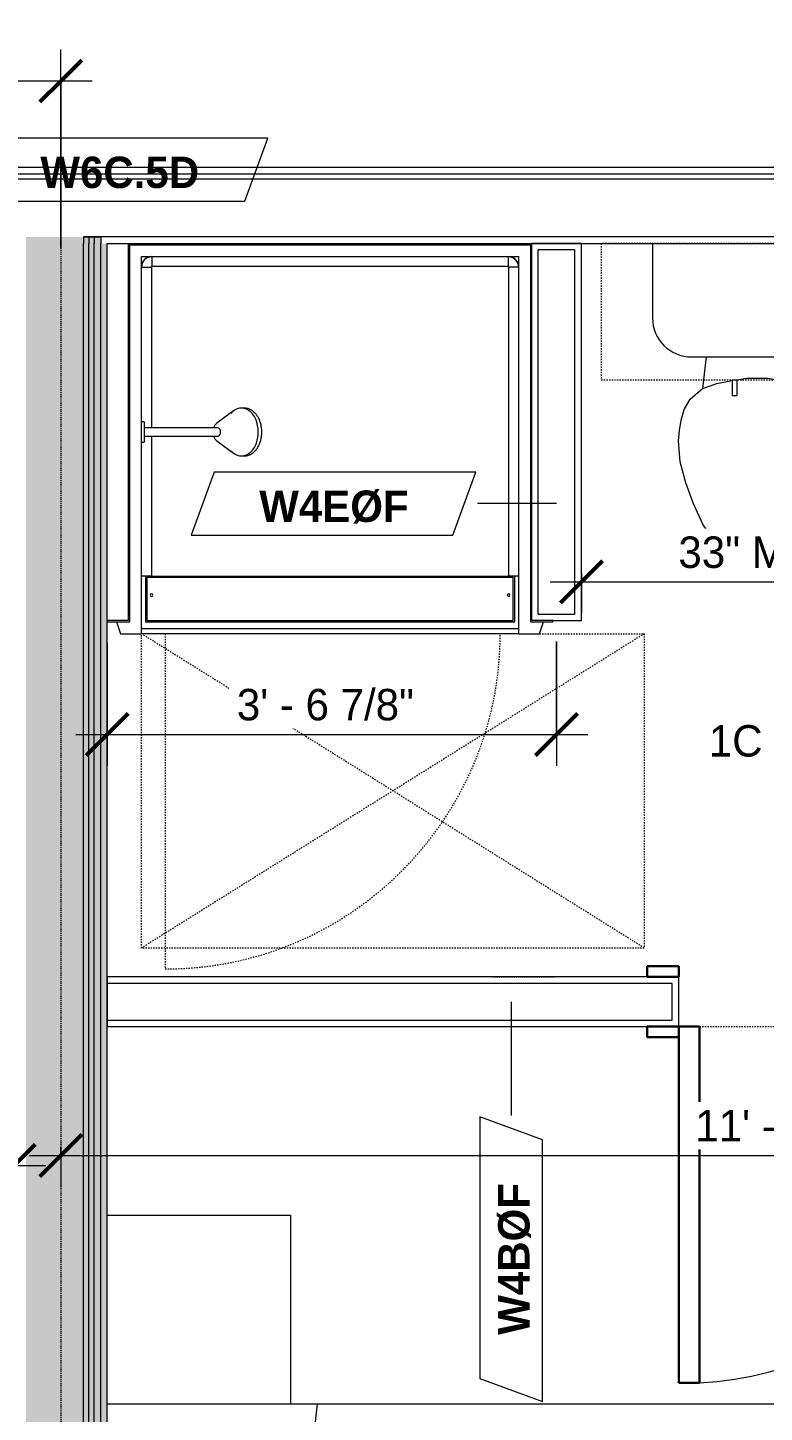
# Model space of a CAD drawing. Header units: inches. Extents: x -4010 to -1814, y 9846 to 12241.
# Drawn here: x -2919.5 to -2849.1, y 11529.1 to 11661.2 of the extents above; entities that cross this region are included whole.
import ezdxf

# ---------------------------------------------------------------- set-up
doc = ezdxf.new("R2010")
doc.units = ezdxf.units.IN
doc.header["$MEASUREMENT"] = 0
doc.linetypes.add('Dash', pattern=[0.25, 0.125, -0.125])
doc.linetypes.add('Dash 3_32_', pattern=[0.1875, 0.09375, -0.09375])
for name, color, linetype, lineweight in [('0-1', 7, 'Continuous', 5), ('A-ANNO-DIMS', 211, 'Continuous', 9), ('A-ANNO-DIMS-32', 211, 'Continuous', 9), ('A-DETL-1', 90, 'Dash 3_32_', 18), ('A-DOOR-3', 31, 'Continuous', 9), ('A-DOOR-4', 31, 'Continuous', 30), ('A-DOOR-FRAM-3', 31, 'Continuous', 30), ('A-GENM', 5, 'Continuous', 9), ('A-GENM-HDLN', 13, 'Dash', 9), ('A-WALL', 113, 'Continuous', 18), ('A-WALL-2', 250, 'Continuous', 18), ('A-WALL-3', 113, 'Continuous', 9), ('A-WALL-IDEN', 211, 'Continuous', 9), ('G-ANNO-SYMB-3', 111, 'Continuous', 9), ('I-FURN', 30, 'Continuous', 9), ('I-FURN-HDLN', 30, 'Dash', 9), ('I-WALL-2', 241, 'Continuous', 5), ('I-WALL-3', 7, 'Continuous', 9), ('I-WALL-4', 2, 'Continuous', 9), ('P-SANR-FIXT', 6, 'Continuous', 9), ('P-SANR-FIXT-HDLN', 131, 'Dash', 9), ('Q-CASE', 31, 'Continuous', 9), ('Q-CASE-1', 31, 'Dash', 9)]:
    doc.layers.add(name, color=color, linetype=linetype, lineweight=lineweight)
doc.styles.add('Century Gothic', font='ufonts.com_century-gothic.ttf', dxfattribs={"height": 3})
doc.styles.add('Century Gothic_B_1', font='GOTHICB.TTF', dxfattribs={"height": 3})
doc.dimstyles.new('OD_1__HACK_2', dxfattribs={"dimscale": 12, "dimtxt": 3.132505, "dimasz": 0.333333, "dimexe": 0.25, "dimexo": 0.166667, "dimgap": 0.041667, "dimtad": 1, "dimdec": 4, "dimrnd": 0.0625, "dimzin": 3, "dimdsep": 46, "dimlunit": 4, "dimtxsty": 'Century Gothic', "dimblk1": 'OBLIQUE', "dimblk2": 'OBLIQUE', "dimsah": 1, "dimcen": 0.09, "dimdle": 0.25, "dimazin": 0, "dimtfac": 1, "dimtdec": 4, "dimtix": 1, "dimtmove": 0, "dimatfit": 3, "dimfxl": 1, "dimtvp": 1, "dimtfill": 1, "dimfrac": 2, "dimtolj": 1, "dimtzin": 0, "dimarcsym": 2})
doc.dimstyles.new('OD_1__HACK_2_1', dxfattribs={"dimscale": 12, "dimtxt": 3.132505, "dimasz": 0.333333, "dimexe": 0.25, "dimexo": 0.166667, "dimgap": 0.041667, "dimtad": 1, "dimdec": 4, "dimrnd": 0.0625, "dimzin": 3, "dimdsep": 46, "dimlunit": 4, "dimtxsty": 'Century Gothic', "dimblk1": 'OBLIQUE', "dimblk2": 'OBLIQUE', "dimsah": 1, "dimcen": 0.09, "dimdle": 0.25, "dimazin": 0, "dimtfac": 1, "dimtdec": 4, "dimtix": 1, "dimtmove": 0, "dimatfit": 3, "dimfxl": 1, "dimtvp": 1, "dimtfill": 1, "dimfrac": 2, "dimtolj": 1, "dimtzin": 0, "dimarcsym": 2})

# ---------------------------------------------------------------- blocks, each defined once
blk = doc.blocks.new('CTR - 1st Phase - Common Walls_rvt-1-UNIT PLANS - 2ND _ 3RD FLOOR')
at = {"layer": 'I-WALL-2'}
for points in [[(-2914.14, 11255.64), (-2914.14, 11641.24), (-2919.64, 11641.24), (-2919.64, 11255.64)], [(-2914.14, 11255.64), (-2913.64, 11255.64), (-2913.64, 11641.24), (-2914.14, 11641.24), (-2914.14, 11268)], [(-2913.64, 11255.64), (-2913.14, 11255.64), (-2913.14, 11641.24), (-2913.64, 11641.24), (-2913.64, 11268)], [(-2912.51, 11255.64), (-2912.51, 11641.24), (-2913.14, 11641.24), (-2913.14, 11255.64)], [(-2912.51, 11255.64), (-2911.89, 11255.64), (-2911.89, 11640.61), (-2912.51, 11640.61), (-2912.51, 11268)]]:
    blk.add_hatch(color=256, dxfattribs=at).paths.add_polyline_path(points, flags=0)
at = {"layer": 'A-WALL-2'}
for p, q in [((-2784.7, 11647.24), (-3037.45, 11647.24)), ((-2784.7, 11646.74), (-3037.45, 11646.74)), ((-2914.14, 11641.24), (-2913.64, 11641.24)), ((-2914.14, 11641.24), (-2914.14, 11640.61)), ((-2913.64, 11641.24), (-2914.14, 11641.24)), ((-2914.14, 11255.64), (-2914.14, 11640.61)), ((-2913.64, 11641.24), (-2913.14, 11641.24)), ((-2913.64, 11641.24), (-2913.64, 11640.61)), ((-2913.14, 11641.24), (-2913.64, 11641.24)), ((-2913.64, 11255.64), (-2913.64, 11640.61)), ((-2913.14, 11641.24), (-2912.51, 11641.24)), ((-2913.14, 11641.24), (-2913.14, 11640.61)), ((-2912.51, 11641.24), (-2913.14, 11641.24)), ((-2913.14, 11255.64), (-2913.14, 11640.61)), ((-2912.51, 11641.24), (-2912.51, 11640.61)), ((-2784.7, 11641.24), (-2912.51, 11641.24)), ((-2912.51, 11255.64), (-2912.51, 11640.61))]:
    blk.add_line(p, q, dxfattribs=at)
at = {"layer": 'I-WALL-3'}
for p, q in [((-2784.7, 11647.86), (-3037.45, 11647.86)), ((-2911.89, 11604.62), (-2911.89, 11640.61)), ((-2911.89, 11640.61), (-2909.86, 11640.61)), ((-2871.36, 11640.61), (-2833.07, 11640.61)), ((-2911.89, 11255.64), (-2911.89, 11604.49))]:
    blk.add_line(p, q, dxfattribs=at)
blk = doc.blocks.new('SWING - SINGLE - FLUSH - 2-10 x 6-8 - PRIVACY-3199407-UNIT PLANS - 2ND _ 3RD FLOOR')
at = {"layer": 'A-DOOR-3'}
blk.add_arc((17, 2.37), 34.07, 93.3657, 180, dxfattribs=at)
at = {"layer": 'A-DOOR-4'}
for p, q in [((15, 2.37), (15, 36.38)), ((17, 36.38), (15, 36.38)), ((17, 2.37), (17, 36.38)), ((17, 2.37), (15, 2.37))]:
    blk.add_line(p, q, dxfattribs=at)
at = {"layer": 'A-DOOR-FRAM-3'}
for p, q in [((-17, 3.37), (-20, 3.37)), ((-20, 3.37), (-20, 2.37)), ((-17, 2.37), (-17, 3.37)), ((20, 3.37), (17, 3.37)), ((17, 3.37), (17, 2.37)), ((20, 2.37), (20, 3.37)), ((-20, 2.37), (-17, 2.37)), ((17, 2.37), (20, 2.37)), ((-17, -2.38), (-20, -2.38)), ((-20, -2.38), (-20, -3.38)), ((-17, -3.38), (-17, -2.38)), ((20, -2.38), (17, -2.38)), ((17, -2.38), (17, -3.38)), ((20, -3.38), (20, -2.38)), ((-20, -3.38), (-17, -3.38)), ((17, -3.38), (20, -3.38))]:
    blk.add_line(p, q, dxfattribs=at)
blk = doc.blocks.new('Bed-Standard - Queen 60_ x 79_-3761504-UNIT PLANS - 2ND _ 3RD FLOOR')
at = {"layer": 'I-FURN'}
for p, q in [((-19.31, 41.3), (40.69, 41.3)), ((-19.31, -37.2), (-19.31, 41.3)), ((40.69, 41.3), (40.69, -37.2)), ((40.69, -23.7), (-19.31, -17.13)), ((-16.31, -23.7), (37.69, -23.7)), ((-16.31, -35.7), (-16.31, -23.7)), ((37.69, -35.7), (37.69, -23.7)), ((-16.31, -35.7), (37.69, -35.7))]:
    blk.add_line(p, q, dxfattribs=at)
at = {"layer": 'I-FURN-HDLN'}
for p, q in [((-55.31, 77.3), (-7.94, 77.3)), ((-5.44, 77.3), (55.06, 77.3)), ((57.56, 77.3), (58.94, 77.3)), ((58.69, 77.3), (58.69, -37.2)), ((63.69, 77.3), (64.69, 77.3)), ((64.69, 77.3), (64.69, 75.61)), ((64.69, 68.86), (64.69, -13.39)), ((-55.31, 17.36), (-55.31, 51.36))]:
    blk.add_line(p, q, dxfattribs=at)
blk = doc.blocks.new('Toilet-Domestic-3D - Toilet-Domestic-3D-V40-UNIT PLANS - 2ND _ 3RD FLOOR')
at = {"layer": 'P-SANR-FIXT'}
for p, q in [((-1.87, 11.5), (-0.5, 12)), ((-0.5, 12), (0.5, 12)), ((0.5, 12), (1.87, 11.5)), ((-3.74, 10), (-2.74, 11)), ((-2.74, 11), (-1.87, 11.5)), ((1.87, 11.5), (2.74, 11)), ((2.74, 11), (3.74, 10)), ((-5.13, 8), (-3.74, 10)), ((3.74, 10), (5.13, 8)), ((-6.06, 6), (-5.13, 8)), ((5.13, 8), (6.06, 6)), ((-6.79, 4), (-6.06, 6)), ((6.06, 6), (6.79, 4)), ((-7.33, 1.99), (-6.79, 4)), ((6.79, 4), (7.33, 1.99)), ((-7.5, 0), (-7.33, 1.99)), ((7.33, 1.99), (7.5, 0)), ((-7.41, -1), (-7.5, 0)), ((-7.24, -2), (-7.41, -1)), ((7.41, -1), (7.24, -2)), ((7.5, 0), (7.41, -1)), ((-6.97, -3), (-7.24, -2)), ((7.24, -2), (6.97, -3)), ((-6.4, -4), (-6.97, -3)), ((6.97, -3), (6.4, -4)), ((-5.21, -5), (-6.4, -4)), ((-3.84, -5.5), (-5.21, -5)), ((-4.86, -8.02), (-5.21, -5)), ((5.21, -5), (3.84, -5.5)), ((4.86, -8.02), (5.21, -5)), ((6.4, -4), (5.21, -5)), ((-2.61, -5.72), (-3.84, -5.5)), ((-1, -6), (-2.13, -5.8)), ((1, -6), (-1, -6)), ((1.89, -5.84), (1, -6)), ((3.84, -5.5), (2.37, -5.76)), ((6.25, -8.02), (-6.25, -8.02)), ((-9.98, -11.75), (-9.98, -18.85)), ((9.98, -18.85), (9.98, -11.75))]:
    blk.add_line(p, q, dxfattribs=at)
for centre, start, end in [((-6.25, -11.75), 90, 180), ((6.25, -11.75), 0, 90)]:
    blk.add_arc(centre, 3.73, start, end, dxfattribs=at)
blk = doc.blocks.new('ADA Clearances - 30_x48_-1721104-UNIT PLANS - 2ND _ 3RD FLOOR')
at = {"layer": 'A-GENM-HDLN'}
for p, q in [((15, 24), (-15, -24)), ((-15, 24), (15, -24)), ((-15, 14), (-15, 24)), ((-15, 24), (15, 24)), ((15, 24), (15, -24)), ((15, -24), (-15, -24))]:
    blk.add_line(p, q, dxfattribs=at)
blk = doc.blocks.new('300 Series Wall Hung Cabinet_326 - 30_-2909952-UNIT PLANS - 2ND _ 3RD FLOOR')
at = {"layer": 'Q-CASE'}
for p, q in [((-2.5, -13.19), (-2.01, -13.19)), ((-2.5, -13.19), (-2.5, -14.69)), ((-2.01, -14.69), (-2.01, -13.19)), ((2, -13.19), (2.49, -13.19)), ((2, -13.19), (2, -14.69)), ((2.49, -14.69), (2.49, -13.19)), ((-2.5, -14.69), (-2.01, -14.69)), ((2, -14.69), (2.49, -14.69))]:
    blk.add_line(p, q, dxfattribs=at)
at = {"layer": 'Q-CASE-1'}
for p, q in [((15, -0.19), (-15, -0.19)), ((-15, -0.19), (-15, -13.19)), ((15, -13.19), (15, -0.19)), ((-15, -13.19), (15, -13.19))]:
    blk.add_line(p, q, dxfattribs=at)
blk = doc.blocks.new('4LBS24238A75FTB_V2 - 4LBS24238A75FTB_V2-V48-UNIT PLANS - 2ND _ 3RD FLOOR')
at = {"layer": 'P-SANR-FIXT'}
for p, q in [((-0.75, 37.75), (-1.13, 36.62)), ((1.25, 37.75), (-0.75, 37.75)), ((1.25, 37.75), (37.25, 37.75)), ((1.25, 37.25), (1.25, 37.75)), ((1.25, 1.75), (1.25, 37.75)), ((37.25, 37.25), (1.25, 37.25)), ((37.25, 37.75), (37.25, 37.25)), ((39.25, 37.75), (37.25, 37.75)), ((37.25, 37.75), (37.25, 19.48)), ((39.63, 36.62), (39.25, 37.75)), ((0.12, 36.62), (-2.02, 36.62)), ((-2.02, 36.62), (-2.02, 36.5)), ((-2.02, 36.5), (0, 36.5)), ((0, 0.5), (0, 36.5)), ((0.12, 0.63), (0.12, 36.62)), ((1.62, 36.62), (1.62, 32.27)), ((36.88, 36.62), (1.62, 36.62)), ((36.75, 36.5), (1.75, 36.5)), ((1.75, 36.5), (1.75, 32.38)), ((36.75, 32.38), (36.75, 36.5)), ((36.88, 32.27), (36.88, 36.62)), ((40.52, 36.62), (38.38, 36.62)), ((38.38, 36.62), (38.38, 0.63)), ((38.5, 36.5), (38.5, 0.5)), ((38.5, 36.5), (40.52, 36.5)), ((40.52, 36.5), (40.52, 36.62)), ((1.75, 32.38), (36.75, 32.38)), ((2.2, 2.75), (2.2, 32.27)), ((36.3, 32.27), (2.2, 32.27)), ((36.3, 18.89), (36.3, 32.27)), ((36.3, 2.75), (36.3, 18.11)), ((37.25, 17.52), (37.25, 1.75)), ((2.25, 2.7), (36.25, 2.7)), ((37.25, 1.75), (1.25, 1.75)), ((1.28, 2.51), (1.3, 2.43)), ((1.4, 2.23), (1.42, 2.2)), ((1.51, 2.08), (1.58, 2.01)), ((1.7, 1.92), (1.73, 1.9)), ((1.93, 1.8), (2.01, 1.78)), ((2.25, 1.75), (2.25, 1.77)), ((2.25, 1.77), (36.25, 1.77)), ((36.25, 1.75), (36.25, 1.77)), ((36.49, 1.78), (36.57, 1.8)), ((36.77, 1.9), (36.8, 1.92)), ((36.92, 2.01), (36.99, 2.08)), ((37.08, 2.2), (37.1, 2.23)), ((37.2, 2.43), (37.22, 2.51)), ((38.5, 0.5), (0, 0.5)), ((38.38, 0.63), (0.12, 0.63))]:
    blk.add_line(p, q, dxfattribs=at)
for centre, radius, start, end in [((2.2, 34.06), 0.125, 0, 180), ((2.2, 34.06), 0.125, 180, 0), ((36.3, 34.06), 0.125, 0, 180), ((36.3, 34.06), 0.125, 180, 0), ((2.25, 2.75), 1, 180, 270), ((36.25, 2.75), 1, 270, 0)]:
    blk.add_arc(centre, radius, start, end, dxfattribs=at)
for centre, major_axis, start_param, end_param in [((2.2, 32.28), (-0.95, 0), 0, 1.570796), ((36.3, 32.28), (0.95, 0), 4.712389, 6.283185)]:
    blk.add_ellipse(centre, major_axis=major_axis, ratio=0.019505, start_param=start_param, end_param=end_param, dxfattribs=at)
for points, knots in [([(1.25, 2.77), (1.25, 2.77), (1.27, 2.76), (1.4, 2.76), (1.64, 2.75), (1.95, 2.75), (2.12, 2.75), (2.2, 2.75)], [-1, -1, -1, -1, -0.833333, -0.666667, -0.333333, -0.166667, 0, 0, 0, 0]), ([(1.25, 2.77), (1.25, 2.7), (1.26, 2.57), (1.34, 2.32), (1.52, 2.04), (1.8, 1.86), (2.05, 1.78), (2.18, 1.77), (2.25, 1.77)], [-1, -1, -1, -1, -0.875, -0.75, -0.5, -0.25, -0.125, 0, 0, 0, 0]), ([(2.2, 2.75), (2.2, 2.74), (2.2, 2.74), (2.2, 2.73), (2.21, 2.72), (2.21, 2.72), (2.22, 2.71), (2.23, 2.71), (2.24, 2.7), (2.24, 2.7), (2.25, 2.7), (2.25, 2.7)], [-1, -1, -1, -1, -0.833333, -0.75, -0.666667, -0.583333, -0.416667, -0.291667, -0.208333, -0.083333, 0, 0, 0, 0]), ([(36.25, 1.77), (36.32, 1.77), (36.45, 1.78), (36.7, 1.86), (36.98, 2.04), (37.16, 2.32), (37.24, 2.57), (37.25, 2.7), (37.25, 2.77)], [-1, -1, -1, -1, -0.875, -0.75, -0.5, -0.25, -0.125, 0, 0, 0, 0]), ([(36.25, 2.7), (36.26, 2.7), (36.26, 2.7), (36.27, 2.7), (36.28, 2.71), (36.28, 2.71), (36.29, 2.72), (36.29, 2.73), (36.3, 2.74), (36.3, 2.74), (36.3, 2.75), (36.3, 2.75)], [-1, -1, -1, -1, -0.833333, -0.75, -0.666667, -0.583333, -0.416667, -0.291667, -0.208333, -0.083333, 0, 0, 0, 0]), ([(36.25, 1.8), (36.25, 1.82), (36.25, 1.91), (36.25, 2.14), (36.25, 2.45), (36.25, 2.62), (36.25, 2.7)], [-0.8333333, -0.8333333, -0.8333333, -0.8333333, -0.6666667, -0.3333333, -0.1666667, 0, 0, 0, 0]), ([(1.59, 2), (1.54, 2.04), (1.47, 2.12), (1.41, 2.21), (1.38, 2.25)], [0.4611793, 0.4611793, 0.4611793, 0.4611793, 0.5714286, 0.6665731, 0.6665731, 0.6665731, 0.6665731]), ([(2.25, 1.75), (2.17, 1.75), (2.03, 1.77), (1.86, 1.82), (1.77, 1.87), (1.75, 1.88)], [0, 0, 0, 0, 0.1428571, 0.2857143, 0.3333068, 0.3333068, 0.3333068, 0.3333068]), ([(36.75, 1.88), (36.7, 1.85), (36.59, 1.8), (36.42, 1.76), (36.31, 1.75), (36.25, 1.75)], [0.6666667, 0.6666667, 0.6666667, 0.6666667, 0.7857143, 0.8928571, 1, 1, 1, 1]), ([(37.01, 2.1), (36.97, 2.05), (36.89, 1.97), (36.79, 1.91), (36.75, 1.88)], [0.4475924, 0.4475924, 0.4475924, 0.4475924, 0.5714286, 0.6665731, 0.6665731, 0.6665731, 0.6665731]), ([(37.19, 2.42), (37.18, 2.38), (37.16, 2.33), (37.13, 2.27), (37.12, 2.25)], [0.2174647, 0.2174647, 0.2174647, 0.2174647, 0.2857143, 0.3333068, 0.3333068, 0.3333068, 0.3333068])]:
    blk.add_open_spline(points, degree=3, knots=knots, dxfattribs=at)
for points in [[(1.25, 2.71), (1.25, 2.72), (1.25, 2.74), (1.25, 2.75)], [(2.25, 1.8), (2.25, 1.82), (2.25, 1.88), (2.25, 2.03), (2.25, 2.22), (2.25, 2.45), (2.25, 2.62), (2.25, 2.7)], [(37.25, 2.77), (37.25, 2.77), (37.23, 2.76), (37.13, 2.76), (36.98, 2.76), (36.78, 2.75), (36.55, 2.75), (36.38, 2.75), (36.3, 2.75)], [(37.25, 2.75), (37.25, 2.72), (37.25, 2.7), (37.25, 2.67)], [(1.38, 2.25), (1.37, 2.27), (1.36, 2.3), (1.35, 2.32)], [(1.75, 1.88), (1.71, 1.91), (1.67, 1.94), (1.63, 1.97)], [(37.12, 2.25), (37.09, 2.21), (37.07, 2.18), (37.04, 2.14)]]:
    blk.add_open_spline(points, degree=3, dxfattribs=at)
at = {"layer": 'P-SANR-FIXT-HDLN'}
blk.add_line((35, 37.75), (35, 69.75), dxfattribs=at)
blk.add_arc((35, 37.75), 32, 90, 180, dxfattribs=at)
blk = doc.blocks.new('Shower Head - Shower Head-V81-UNIT PLANS - 2ND _ 3RD FLOOR')
at = {"layer": 'P-SANR-FIXT'}
for p, q in [((-0.98, 0), (-0.98, -0.26)), ((-0.98, 0), (0.98, 0)), ((0.98, -0.26), (0.98, 0)), ((0.98, -0.26), (-0.98, -0.26)), ((-0.39, -0.26), (-0.39, -1)), ((0.39, -1), (0.39, -0.26)), ((-0.39, -6.01), (-0.39, -7.27)), ((0.39, -7.27), (0.39, -6.01)), ((-0.84, -7.19), (-2.02, -8.78)), ((2.02, -8.78), (0.84, -7.19)), ((-2.28, -9.54), (-2.28, -9.81)), ((2.28, -9.81), (2.28, -9.54))]:
    blk.add_line(p, q, dxfattribs=at)
at = {"layer": 'P-SANR-FIXT', "flags": 128}
for points in [[(-0.39, -1), (-0.39, -1.29), (-0.39, -1.57), (-0.39, -1.85), (-0.39, -2.13), (-0.39, -2.41), (-0.39, -2.69), (-0.39, -2.96), (-0.39, -3.23), (-0.39, -3.5), (-0.39, -3.76), (-0.39, -4.02), (-0.39, -4.27), (-0.39, -4.52), (-0.39, -4.77), (-0.39, -5), (-0.39, -5.23), (-0.39, -5.46), (-0.39, -5.67), (-0.39, -5.88), (-0.39, -6.01)], [(0.39, -6.01), (0.39, -5.81), (0.39, -5.6), (0.39, -5.38), (0.39, -5.15), (0.39, -4.92), (0.39, -4.68), (0.39, -4.43), (0.39, -4.18), (0.39, -3.93), (0.39, -3.67), (0.39, -3.4), (0.39, -3.13), (0.39, -2.86), (0.39, -2.59), (0.39, -2.31), (0.39, -2.03), (0.39, -1.75), (0.39, -1.46), (0.39, -1.18), (0.39, -1)], [(-0.39, -6.87), (-0.43, -6.88), (-0.46, -6.9), (-0.49, -6.91), (-0.52, -6.93), (-0.55, -6.94), (-0.58, -6.96), (-0.61, -6.98), (-0.64, -7), (-0.67, -7.03), (-0.7, -7.05), (-0.73, -7.07), (-0.76, -7.1), (-0.78, -7.13), (-0.81, -7.16), (-0.83, -7.19), (-0.84, -7.19)], [(0.84, -7.19), (0.81, -7.16), (0.79, -7.13), (0.76, -7.1), (0.73, -7.08), (0.7, -7.05), (0.68, -7.03), (0.65, -7.01), (0.62, -6.98), (0.59, -6.97), (0.56, -6.95), (0.53, -6.93), (0.49, -6.91), (0.46, -6.9), (0.43, -6.89), (0.4, -6.87)], [(-2.28, -9.81), (-2.28, -9.88), (-2.28, -9.95), (-2.27, -10.02), (-2.25, -10.09), (-2.24, -10.16), (-2.21, -10.23), (-2.19, -10.3), (-2.16, -10.36), (-2.13, -10.43), (-2.09, -10.49), (-2.05, -10.55), (-2.01, -10.61), (-1.97, -10.67), (-1.92, -10.73), (-1.86, -10.79), (-1.81, -10.84), (-1.75, -10.89), (-1.69, -10.94), (-1.63, -10.99), (-1.57, -11.04), (-1.5, -11.08), (-1.43, -11.12), (-1.36, -11.16), (-1.28, -11.2), (-1.21, -11.24), (-1.13, -11.27), (-1.05, -11.3), (-0.97, -11.33), (-0.89, -11.36), (-0.81, -11.38), (-0.72, -11.4), (-0.64, -11.42), (-0.55, -11.44), (-0.47, -11.45), (-0.38, -11.46), (-0.29, -11.47), (-0.2, -11.48), (-0.11, -11.49), (-0.02, -11.49), (0, -11.49)], [(0, -11.49), (0.09, -11.49), (0.18, -11.48), (0.27, -11.48), (0.35, -11.47), (0.44, -11.46), (0.53, -11.44), (0.62, -11.43), (0.7, -11.41), (0.79, -11.39), (0.87, -11.36), (0.95, -11.34), (1.03, -11.31), (1.11, -11.28), (1.19, -11.25), (1.26, -11.21), (1.34, -11.17), (1.41, -11.13), (1.48, -11.09), (1.55, -11.05), (1.61, -11), (1.68, -10.95), (1.74, -10.9), (1.8, -10.85), (1.85, -10.8), (1.9, -10.74), (1.95, -10.69), (2, -10.63), (2.04, -10.57), (2.08, -10.51), (2.12, -10.44), (2.15, -10.38), (2.18, -10.31), (2.21, -10.25), (2.23, -10.18), (2.25, -10.11), (2.26, -10.04), (2.27, -9.97), (2.28, -9.9), (2.28, -9.83), (2.28, -9.81)]]:
    blk.add_lwpolyline(points, dxfattribs=at)
at = {"layer": 'P-SANR-FIXT'}
for centre, major_axis, start_param, end_param in [((0, -7.27), (0.394, 0), 3.141593, 3.551954), ((0, -7.27), (0.394, 0), 3.564437, 4.712389), ((0, -7.27), (-0.394, 0), 1.570796, 3.141593), ((0, -9.54), (2.28, 0), 2.468394, 4.712389), ((0, -9.54), (-2.28, 0), 1.570796, 3.814791)]:
    blk.add_ellipse(centre, major_axis=major_axis, ratio=0.707107, start_param=start_param, end_param=end_param, dxfattribs=at)
blk = doc.blocks.new('Table-Night Stand - 18_ x 18_ x 24_-V44-UNIT PLANS - 2ND _ 3RD FLOOR')
at = {"layer": 'I-FURN'}
for p, q in [((0.15, 0), (18.15, 0)), ((0.15, -17.5), (0.15, 0))]:
    blk.add_line(p, q, dxfattribs=at)
blk = doc.blocks.new('DIMBLOCK79-UNIT PLANS - 2ND _ 3RD FLOOR')
at = {"layer": 'A-ANNO-DIMS-32', "lineweight": 50}
for p, q in [((-2944.76, 11552.62), (-2942.76, 11554.62)), ((-2920.76, 11552.62), (-2918.76, 11554.62)), ((-2944.76, 11552.62), (-2946.76, 11550.62)), ((-2920.76, 11552.62), (-2922.76, 11550.62))]:
    blk.add_line(p, q, dxfattribs=at)
at = {"layer": 'A-ANNO-DIMS-32'}
for p, q in [((-2944.76, 11553.45), (-2944.76, 11549.62)), ((-2944.76, 11552.62), (-2944.76, 11553.45)), ((-2920.76, 11553.45), (-2920.76, 11549.62)), ((-2920.76, 11552.62), (-2920.76, 11553.45)), ((-2947.76, 11552.62), (-2917.76, 11552.62))]:
    blk.add_line(p, q, dxfattribs=at)
at = {"layer": 'A-ANNO-DIMS-32', "color": 0, "insert": (-2938.01, 11556.97), "char_height": 3, "width": 12.5897, "attachment_point": 1, "line_spacing_factor": 0.984502, "style": 'Century Gothic', "bg_fill": 3, "box_fill_scale": 1.25, "bg_fill_color": 256, "bg_fill_true_color": 13158600, "bg_fill_transparency": 0}
blk.add_mtext('2\' - 0"', dxfattribs=at)
blk = doc.blocks.new('_Oblique')
at = {"color": 0, "linetype": 'ByBlock', "lineweight": -2}
blk.add_line((-0.5, -0.5), (0.5, 0.5), dxfattribs=at)
blk = doc.blocks.new('DIMBLOCK183-UNIT PLANS - 2ND _ 3RD FLOOR')
at = {"layer": 'A-ANNO-DIMS-32', "lineweight": 50}
for p, q in [((-2916.32, 11553.56), (-2914.32, 11555.56)), ((-2782.32, 11553.56), (-2780.32, 11555.56)), ((-2916.32, 11553.56), (-2918.32, 11551.56)), ((-2782.32, 11553.56), (-2784.32, 11551.56))]:
    blk.add_line(p, q, dxfattribs=at)
at = {"layer": 'A-ANNO-DIMS-32'}
for p, q in [((-2916.32, 11554.39), (-2916.32, 11550.56)), ((-2916.32, 11553.56), (-2916.32, 11554.39)), ((-2782.32, 11554.39), (-2782.32, 11550.56)), ((-2782.32, 11553.56), (-2782.32, 11554.39)), ((-2919.32, 11553.56), (-2782.32, 11553.56))]:
    blk.add_line(p, q, dxfattribs=at)
at = {"layer": 'A-ANNO-DIMS-32', "color": 0, "insert": (-2855.74, 11557.91), "char_height": 3, "width": 15.394, "attachment_point": 1, "line_spacing_factor": 0.984502, "style": 'Century Gothic', "bg_fill": 3, "box_fill_scale": 1.25, "bg_fill_color": 256, "bg_fill_true_color": 13158600, "bg_fill_transparency": 0}
blk.add_mtext('11\' - 2"', dxfattribs=at)
blk = doc.blocks.new('DIMBLOCK266-UNIT PLANS - 2ND _ 3RD FLOOR')
at = {"layer": 'A-ANNO-DIMS-32'}
for p, q in [((-2993.32, 11643.23), (-2993.32, 11659.12)), ((-2916.32, 11640.23), (-2916.32, 11659.12)), ((-2913.32, 11656.12), (-2993.32, 11656.12)), ((-2993.32, 11656.12), (-2993.32, 11643.23)), ((-2916.32, 11656.12), (-2916.32, 11640.23))]:
    blk.add_line(p, q, dxfattribs=at)
at = {"layer": 'A-ANNO-DIMS-32', "lineweight": 50}
for p, q in [((-2993.32, 11656.12), (-2991.32, 11658.12)), ((-2916.32, 11656.12), (-2914.32, 11658.12)), ((-2993.32, 11656.12), (-2995.32, 11654.12)), ((-2916.32, 11656.12), (-2918.32, 11654.12))]:
    blk.add_line(p, q, dxfattribs=at)
at = {"layer": 'A-ANNO-DIMS-32', "color": 0, "insert": (-2960.07, 11660.46), "char_height": 3, "width": 12.5897, "attachment_point": 1, "line_spacing_factor": 0.984502, "style": 'Century Gothic', "bg_fill": 3, "box_fill_scale": 1.25, "bg_fill_color": 256, "bg_fill_true_color": 13158600, "bg_fill_transparency": 0}
blk.add_mtext('6\' - 5"', dxfattribs=at)
blk = doc.blocks.new('DIMBLOCK376-UNIT PLANS - 2ND _ 3RD FLOOR')
at = {"layer": 'A-ANNO-DIMS-32'}
for p, q in [((-2833.07, 11614.61), (-2833.07, 11605.31)), ((-2833.07, 11608.31), (-2833.07, 11614.61)), ((-2866.61, 11609.13), (-2866.61, 11605.31)), ((-2866.61, 11608.31), (-2866.61, 11609.13)), ((-2869.61, 11608.31), (-2830.07, 11608.31))]:
    blk.add_line(p, q, dxfattribs=at)
at = {"layer": 'A-ANNO-DIMS-32', "lineweight": 50}
for p, q in [((-2866.61, 11608.31), (-2864.61, 11610.31)), ((-2833.07, 11608.31), (-2831.07, 11610.31)), ((-2866.61, 11608.31), (-2868.61, 11606.31)), ((-2833.07, 11608.31), (-2835.07, 11606.31))]:
    blk.add_line(p, q, dxfattribs=at)
at = {"layer": 'A-ANNO-DIMS-32', "color": 0, "insert": (-2857.35, 11612.65), "char_height": 3, "width": 18.0194, "attachment_point": 1, "line_spacing_factor": 0.984502, "style": 'Century Gothic', "bg_fill": 3, "box_fill_scale": 1.25, "bg_fill_color": 256, "bg_fill_true_color": 13158600, "bg_fill_transparency": 0}
blk.add_mtext('33" MIN', dxfattribs=at)
blk = doc.blocks.new('DIMBLOCK396-UNIT PLANS - 2ND _ 3RD FLOOR')
at = {"layer": 'A-ANNO-DIMS-32'}
for p, q in [((-2911.89, 11602.49), (-2911.89, 11590.76)), ((-2911.89, 11593.76), (-2911.89, 11602.49)), ((-2868.99, 11602.62), (-2868.99, 11590.76)), ((-2868.99, 11593.76), (-2868.99, 11602.62)), ((-2914.89, 11593.76), (-2865.99, 11593.76))]:
    blk.add_line(p, q, dxfattribs=at)
at = {"layer": 'A-ANNO-DIMS-32', "lineweight": 50}
for p, q in [((-2911.89, 11593.76), (-2909.89, 11595.76)), ((-2868.99, 11593.76), (-2866.99, 11595.76)), ((-2911.89, 11593.76), (-2913.89, 11591.76)), ((-2868.99, 11593.76), (-2870.99, 11591.76))]:
    blk.add_line(p, q, dxfattribs=at)
at = {"layer": 'A-ANNO-DIMS-32', "color": 0, "insert": (-2899.51, 11598.1), "char_height": 3, "width": 21.7784, "attachment_point": 1, "line_spacing_factor": 0.984502, "style": 'Century Gothic', "bg_fill": 3, "box_fill_scale": 1.25, "bg_fill_color": 256, "bg_fill_true_color": 13158600, "bg_fill_transparency": 0}
blk.add_mtext('3\' - 6 7/8"', dxfattribs=at)
blk = doc.blocks.new('Wall Tag - Arch Wall-3956453-UNIT PLANS - 2ND _ 3RD FLOOR')
at = {"layer": 'A-WALL-IDEN'}
for p, q in [((-0.3561, 0.0937), (-0.4244, -0.0937)), ((0.4244, 0.0937), (-0.3561, 0.0937)), ((0.3561, -0.0937), (0.4244, 0.0937)), ((-0.4244, -0.0937), (0.3561, -0.0937))]:
    blk.add_line(p, q, dxfattribs=at)

msp = doc.modelspace()

# ---------------------------------------------------------------- linework, layer by layer
at = {"layer": 'A-DETL-1'}
for p, q in [((-2916.32374, 11640.61899), (-2916.32374, 11286.61899)), ((-2782.68554, 11641.24399), (-2910.35818, 11641.24399)), ((-2916.32374, 11638.23481), (-2916.32374, 11512.23481)), ((-2875.06194, 11570.61899), (-2869.06194, 11570.61899))]:
    msp.add_line(p, q, dxfattribs=at)
at = {"layer": 'A-WALL'}
for p, q in [((-2870.73733, 11605.24399), (-2870.73733, 11639.99399)), ((-2867.23733, 11639.99399), (-2870.73733, 11639.99399)), ((-2867.23733, 11605.24399), (-2867.23733, 11639.99399)), ((-2870.73733, 11605.24399), (-2867.23733, 11605.24399)), ((-2857.94874, 11569.99399), (-2911.88624, 11569.99399)), ((-2857.94874, 11566.49399), (-2857.94874, 11569.99399)), ((-2911.88624, 11566.49399), (-2857.94874, 11566.49399))]:
    msp.add_line(p, q, dxfattribs=at)
at = {"layer": 'A-WALL-3'}
for p, q in [((-2857.32374, 11570.61899), (-2911.88624, 11570.61899)), ((-2911.88624, 11570.61899), (-2911.88624, 11565.86899)), ((-2857.32374, 11565.86899), (-2857.32374, 11570.61899)), ((-2911.88624, 11565.86899), (-2857.32374, 11565.86899))]:
    msp.add_line(p, q, dxfattribs=at)
at = {"layer": 'I-WALL-4'}
for p, q in [((-2866.61233, 11640.61899), (-2871.36233, 11640.61899)), ((-2866.61233, 11604.61899), (-2866.61233, 11640.61899)), ((-2869.33842, 11604.61899), (-2866.61233, 11604.61899))]:
    msp.add_line(p, q, dxfattribs=at)

# ---------------------------------------------------------------- block references
at = {"layer": '0-1'}
msp.add_blockref('CTR - 1st Phase - Common Walls_rvt-1-UNIT PLANS - 2ND _ 3RD FLOOR', (0, 0), dxfattribs=at)
at = {"layer": 'A-DOOR-3', "rotation": 180}
msp.add_blockref('SWING - SINGLE - FLUSH - 2-10 x 6-8 - PRIVACY-3199407-UNIT PLANS - 2ND _ 3RD FLOOR', (-2840.32374, 11568.24399), dxfattribs=at)
at = {"layer": 'A-GENM', "rotation": 269.9999999998787}
msp.add_blockref('ADA Clearances - 30_x48_-1721104-UNIT PLANS - 2ND _ 3RD FLOOR', (-2884.61233, 11588.36899), dxfattribs=at)
at = {"layer": 'A-WALL-IDEN', "xscale": 31.99999999999999, "yscale": 31.99999999999999, "zscale": 31.99999999999999}
msp.add_blockref('Wall Tag - Arch Wall-3956453-UNIT PLANS - 2ND _ 3RD FLOOR', (-2890.27658, 11615.78524), dxfattribs=at)
at = {"layer": 'I-FURN', "rotation": 269.9999999999716}
for name, p in [('Bed-Standard - Queen 60_ x 79_-3761504-UNIT PLANS - 2ND _ 3RD FLOOR', (-2874.68274, 11510.55751)), ('Table-Night Stand - 18_ x 18_ x 24_-V44-UNIT PLANS - 2ND _ 3RD FLOOR', (-2894.38765, 11548.01598))]:
    msp.add_blockref(name, p, dxfattribs=at)
at = {"layer": 'P-SANR-FIXT'}
for name, p, rotation in [('4LBS24238A75FTB_V2 - 4LBS24238A75FTB_V2-V48-UNIT PLANS - 2ND _ 3RD FLOOR', (-2871.36233, 11641.11899), 180), ('Toilet-Domestic-3D - Toilet-Domestic-3D-V40-UNIT PLANS - 2ND _ 3RD FLOOR', (-2849.84303, 11621.76317), 180), ('Shower Head - Shower Head-V81-UNIT PLANS - 2ND _ 3RD FLOOR', (-2908.61233, 11622.61899), 90.00000000008045)]:
    msp.add_blockref(name, p, dxfattribs=dict(at, rotation=rotation))
at = {"layer": 'Q-CASE'}
msp.add_blockref('300 Series Wall Hung Cabinet_326 - 30_-2909952-UNIT PLANS - 2ND _ 3RD FLOOR', (-2849.71803, 11640.8019), dxfattribs=at)

# ---------------------------------------------------------------- texts
at = {"layer": 'A-WALL-IDEN', "insert": (-2897.37282, 11617.03277), "char_height": 3, "width": 17.069, "attachment_point": 1, "style": 'Century Gothic_B_1'}
msp.add_mtext('W4EØF', dxfattribs=at)
at = {"layer": 'G-ANNO-SYMB-3', "insert": (-2854.44581, 11594.64434), "char_height": 3, "width": 6.969, "attachment_point": 1, "style": 'Century Gothic'}
msp.add_mtext('1C', dxfattribs=at)

# ---------------------------------------------------------------- next in the draw order: dimensions: what is measured, and where the dimension line sits
at = {"layer": 'A-ANNO-DIMS'}
for base, p1, p2, dimstyle, override, picture, middle in [((-2993.32374, 11656.11521), (-2916.32374, 11638.23481), (-2993.32374, 11641.23481), 'OD_1__HACK_2_1', {"dimpost": '<>', "dimfxl": 77.058419}, 'DIMBLOCK266-UNIT PLANS - 2ND _ 3RD FLOOR', (-2954.82374, 11658.19067)), ((-2868.98733, 11593.7574), (-2911.88624, 11604.49399), (-2868.98733, 11604.61899), 'OD_1__HACK_2_1', {"dimpost": '<>', "dimfxl": 42.899091}, 'DIMBLOCK396-UNIT PLANS - 2ND _ 3RD FLOOR', (-2890.43678, 11595.99907)), ((-2920.76124, 11552.62085), (-2944.76124, 11555.44928), (-2920.76124, 11555.44928), 'OD_1__HACK_2', {"dimpost": '<>', "dimfxl": 24}, 'DIMBLOCK79-UNIT PLANS - 2ND _ 3RD FLOOR', (-2932.76124, 11554.69631))]:
    dim = msp.add_linear_dim(base=base, p1=p1, p2=p2, dimstyle=dimstyle, override=override, dxfattribs=at)
    dim.commit()
    dim.dimension.update_dxf_attribs({"geometry": picture, "text_midpoint": middle})
dim = msp.add_linear_dim(base=(-2833.07374, 11608.30543), p1=(-2866.61233, 11611.13386), p2=(-2833.07374, 11616.6144), text='33" MIN', dimstyle='OD_1__HACK_2_1', override={"dimpost": '<>', "dimfxl": 33.983427}, dxfattribs=at)
dim.commit()
dim.dimension.update_dxf_attribs({"geometry": 'DIMBLOCK376-UNIT PLANS - 2ND _ 3RD FLOOR', "text_midpoint": (-2849.84303, 11610.38089)})

# ---------------------------------------------------------------- next in the draw order: linework, layer by layer
at = {"layer": 'A-WALL-IDEN'}
msp.add_line((-2868.98733, 11615.78524), (-2876.54488, 11615.78524), dxfattribs=at)

# ---------------------------------------------------------------- next in the draw order: block references
at = {"layer": 'A-WALL-IDEN', "xscale": 31.99999999999999, "yscale": 31.99999999999999, "zscale": 31.99999999999999}
msp.add_blockref('Wall Tag - Arch Wall-3956453-UNIT PLANS - 2ND _ 3RD FLOOR', (-2910.13624, 11647.65741), dxfattribs=at)

# ---------------------------------------------------------------- next in the draw order: texts
at = {"layer": 'A-WALL-IDEN', "insert": (-2918.27184, 11648.90495), "char_height": 3, "width": 19.594, "attachment_point": 1, "style": 'Century Gothic_B_1'}
msp.add_mtext('W6C.5D', dxfattribs=at)

# ---------------------------------------------------------------- next in the draw order: dimensions: what is measured, and where the dimension line sits
at = {"layer": 'A-ANNO-DIMS'}
dim = msp.add_linear_dim(base=(-2782.32374, 11553.56422), p1=(-2916.32374, 11556.39265), p2=(-2782.32374, 11556.39265), dimstyle='OD_1__HACK_2', override={"dimpost": '<>', "dimfxl": 134}, dxfattribs=at)
dim.commit()
dim.dimension.update_dxf_attribs({"geometry": 'DIMBLOCK183-UNIT PLANS - 2ND _ 3RD FLOOR', "text_midpoint": (-2849.32374, 11555.60195)})

# ---------------------------------------------------------------- next in the draw order: linework, layer by layer
at = {"layer": 'A-WALL-IDEN'}
msp.add_line((-2873.31812, 11568.24399), (-2873.31812, 11557.40083), dxfattribs=at)

# ---------------------------------------------------------------- next in the draw order: block references
at = {"layer": 'A-WALL-IDEN', "xscale": 31.99999999999999, "yscale": 31.99999999999999, "zscale": 31.99999999999999, "rotation": 89.99999999999991}
msp.add_blockref('Wall Tag - Arch Wall-3956453-UNIT PLANS - 2ND _ 3RD FLOOR', (-2873.31812, 11543.66912), dxfattribs=at)

# ---------------------------------------------------------------- next in the draw order: texts
at = {"layer": 'A-WALL-IDEN', "insert": (-2874.56565, 11536.4532), "char_height": 3, "width": 17.372, "attachment_point": 1, "rotation": 90, "style": 'Century Gothic_B_1'}
msp.add_mtext('W4BØF', dxfattribs=at)

doc.saveas('drawing.dxf')
